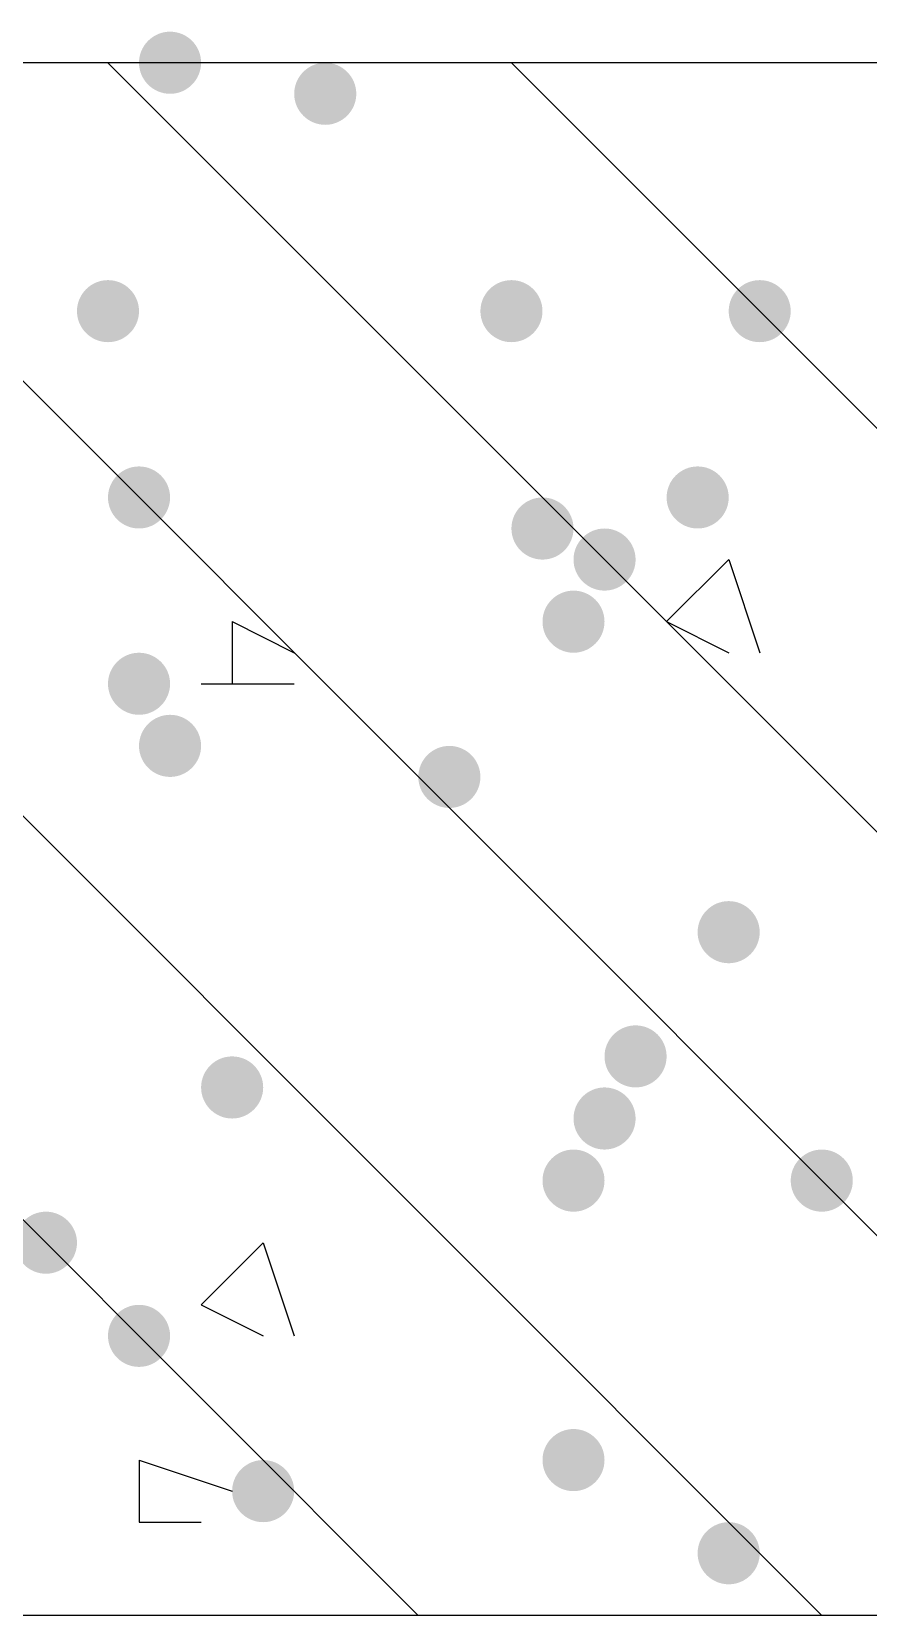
# Model space of a CAD drawing. Header units: inches. Extents: x 11 to 286, y 6 to 196.
# Drawn here: x 144.563 to 145.704, y 109.869 to 112.028 of the extents above; entities that cross this region are included whole.
import ezdxf

# ---------------------------------------------------------------- set-up
doc = ezdxf.new("R2010")
doc.units = ezdxf.units.IN
doc.header["$MEASUREMENT"] = 0
doc.layers.add('PDF_几何图形', color=7, linetype='Continuous')
doc.layers.add('PDF_实体填充', color=7, linetype='Continuous', true_color=0xffffff)

msp = doc.modelspace()

# ---------------------------------------------------------------- hatches: boundary and pattern name
at = {"layer": 'PDF_实体填充', "transparency": 33554559}
h = msp.add_hatch(color=7, dxfattribs=at)
edge = h.paths.add_edge_path(flags=0)
edge.add_spline(control_points=[(144.7941, 111.9858), (144.7941, 111.9625), (144.7751, 111.9434), (144.7518, 111.9434)], knot_values=[0, 0, 0, 0, 1, 1, 1, 1], degree=3, periodic=0)
edge.add_spline(control_points=[(144.7518, 111.9434), (144.7285, 111.9434), (144.7094, 111.9625), (144.7094, 111.9858)], knot_values=[0, 0, 0, 0, 1, 1, 1, 1], degree=3, periodic=0)
edge.add_line((144.7094, 111.9858), (144.7094, 111.9858))
edge.add_spline(control_points=[(144.7094, 111.9858), (144.7094, 112.0091), (144.7285, 112.0281), (144.7518, 112.0281)], knot_values=[0, 0, 0, 0, 1, 1, 1, 1], degree=3, periodic=0)
edge.add_spline(control_points=[(144.7518, 112.0281), (144.7751, 112.0281), (144.7941, 112.0091), (144.7941, 111.9858)], knot_values=[0, 0, 0, 0, 1, 1, 1, 1], degree=3, periodic=0)
edge.add_line((144.7941, 111.9858), (144.7941, 111.9858))
edge.add_line((144.7941, 111.9858), (144.7941, 111.9858))
h = msp.add_hatch(color=7, dxfattribs=at)
edge = h.paths.add_edge_path(flags=0)
edge.add_spline(control_points=[(145.0058, 111.9434), (145.0058, 111.9202), (144.9867, 111.9011), (144.9634, 111.9011)], knot_values=[0, 0, 0, 0, 1, 1, 1, 1], degree=3, periodic=0)
edge.add_spline(control_points=[(144.9634, 111.9011), (144.9402, 111.9011), (144.9211, 111.9202), (144.9211, 111.9434)], knot_values=[0, 0, 0, 0, 1, 1, 1, 1], degree=3, periodic=0)
edge.add_line((144.9211, 111.9434), (144.9211, 111.9434))
edge.add_spline(control_points=[(144.9211, 111.9434), (144.9211, 111.9667), (144.9402, 111.9858), (144.9634, 111.9858)], knot_values=[0, 0, 0, 0, 1, 1, 1, 1], degree=3, periodic=0)
edge.add_spline(control_points=[(144.9634, 111.9858), (144.9867, 111.9858), (145.0058, 111.9667), (145.0058, 111.9434)], knot_values=[0, 0, 0, 0, 1, 1, 1, 1], degree=3, periodic=0)
edge.add_line((145.0058, 111.9434), (145.0058, 111.9434))
edge.add_line((145.0058, 111.9434), (145.0058, 111.9434))
h = msp.add_hatch(color=7, dxfattribs=at)
edge = h.paths.add_edge_path(flags=0)
edge.add_spline(control_points=[(144.7094, 111.6471), (144.7094, 111.6238), (144.6904, 111.6048), (144.6671, 111.6048)], knot_values=[0, 0, 0, 0, 1, 1, 1, 1], degree=3, periodic=0)
edge.add_spline(control_points=[(144.6671, 111.6048), (144.6438, 111.6048), (144.6248, 111.6238), (144.6248, 111.6471)], knot_values=[0, 0, 0, 0, 1, 1, 1, 1], degree=3, periodic=0)
edge.add_line((144.6248, 111.6471), (144.6248, 111.6471))
edge.add_spline(control_points=[(144.6248, 111.6471), (144.6248, 111.6704), (144.6438, 111.6894), (144.6671, 111.6894)], knot_values=[0, 0, 0, 0, 1, 1, 1, 1], degree=3, periodic=0)
edge.add_spline(control_points=[(144.6671, 111.6894), (144.6904, 111.6894), (144.7094, 111.6704), (144.7094, 111.6471)], knot_values=[0, 0, 0, 0, 1, 1, 1, 1], degree=3, periodic=0)
edge.add_line((144.7094, 111.6471), (144.7094, 111.6471))
edge.add_line((144.7094, 111.6471), (144.7094, 111.6471))
h = msp.add_hatch(color=7, dxfattribs=at)
edge = h.paths.add_edge_path(flags=0)
edge.add_spline(control_points=[(145.2598, 111.6471), (145.2598, 111.6238), (145.2407, 111.6048), (145.2174, 111.6048)], knot_values=[0, 0, 0, 0, 1, 1, 1, 1], degree=3, periodic=0)
edge.add_spline(control_points=[(145.2174, 111.6048), (145.1942, 111.6048), (145.1751, 111.6238), (145.1751, 111.6471)], knot_values=[0, 0, 0, 0, 1, 1, 1, 1], degree=3, periodic=0)
edge.add_line((145.1751, 111.6471), (145.1751, 111.6471))
edge.add_spline(control_points=[(145.1751, 111.6471), (145.1751, 111.6704), (145.1942, 111.6894), (145.2174, 111.6894)], knot_values=[0, 0, 0, 0, 1, 1, 1, 1], degree=3, periodic=0)
edge.add_spline(control_points=[(145.2174, 111.6894), (145.2407, 111.6894), (145.2598, 111.6704), (145.2598, 111.6471)], knot_values=[0, 0, 0, 0, 1, 1, 1, 1], degree=3, periodic=0)
edge.add_line((145.2598, 111.6471), (145.2598, 111.6471))
edge.add_line((145.2598, 111.6471), (145.2598, 111.6471))
h = msp.add_hatch(color=7, dxfattribs=at)
edge = h.paths.add_edge_path(flags=0)
edge.add_spline(control_points=[(145.5984, 111.6471), (145.5984, 111.6238), (145.5794, 111.6048), (145.5561, 111.6048)], knot_values=[0, 0, 0, 0, 1, 1, 1, 1], degree=3, periodic=0)
edge.add_spline(control_points=[(145.5561, 111.6048), (145.5328, 111.6048), (145.5138, 111.6238), (145.5138, 111.6471)], knot_values=[0, 0, 0, 0, 1, 1, 1, 1], degree=3, periodic=0)
edge.add_line((145.5138, 111.6471), (145.5138, 111.6471))
edge.add_spline(control_points=[(145.5138, 111.6471), (145.5138, 111.6704), (145.5328, 111.6894), (145.5561, 111.6894)], knot_values=[0, 0, 0, 0, 1, 1, 1, 1], degree=3, periodic=0)
edge.add_spline(control_points=[(145.5561, 111.6894), (145.5794, 111.6894), (145.5984, 111.6704), (145.5984, 111.6471)], knot_values=[0, 0, 0, 0, 1, 1, 1, 1], degree=3, periodic=0)
edge.add_line((145.5984, 111.6471), (145.5984, 111.6471))
edge.add_line((145.5984, 111.6471), (145.5984, 111.6471))
h = msp.add_hatch(color=7, dxfattribs=at)
edge = h.paths.add_edge_path(flags=0)
edge.add_spline(control_points=[(144.7518, 111.3931), (144.7518, 111.3698), (144.7327, 111.3508), (144.7094, 111.3508)], knot_values=[0, 0, 0, 0, 1, 1, 1, 1], degree=3, periodic=0)
edge.add_spline(control_points=[(144.7094, 111.3508), (144.6862, 111.3508), (144.6671, 111.3698), (144.6671, 111.3931)], knot_values=[0, 0, 0, 0, 1, 1, 1, 1], degree=3, periodic=0)
edge.add_line((144.6671, 111.3931), (144.6671, 111.3931))
edge.add_spline(control_points=[(144.6671, 111.3931), (144.6671, 111.4164), (144.6862, 111.4354), (144.7094, 111.4354)], knot_values=[0, 0, 0, 0, 1, 1, 1, 1], degree=3, periodic=0)
edge.add_spline(control_points=[(144.7094, 111.4354), (144.7327, 111.4354), (144.7518, 111.4164), (144.7518, 111.3931)], knot_values=[0, 0, 0, 0, 1, 1, 1, 1], degree=3, periodic=0)
edge.add_line((144.7518, 111.3931), (144.7518, 111.3931))
edge.add_line((144.7518, 111.3931), (144.7518, 111.3931))
h = msp.add_hatch(color=7, dxfattribs=at)
edge = h.paths.add_edge_path(flags=0)
edge.add_spline(control_points=[(145.5138, 111.3931), (145.5138, 111.3698), (145.4947, 111.3508), (145.4714, 111.3508)], knot_values=[0, 0, 0, 0, 1, 1, 1, 1], degree=3, periodic=0)
edge.add_spline(control_points=[(145.4714, 111.3508), (145.4482, 111.3508), (145.4291, 111.3698), (145.4291, 111.3931)], knot_values=[0, 0, 0, 0, 1, 1, 1, 1], degree=3, periodic=0)
edge.add_line((145.4291, 111.3931), (145.4291, 111.3931))
edge.add_spline(control_points=[(145.4291, 111.3931), (145.4291, 111.4164), (145.4482, 111.4354), (145.4714, 111.4354)], knot_values=[0, 0, 0, 0, 1, 1, 1, 1], degree=3, periodic=0)
edge.add_spline(control_points=[(145.4714, 111.4354), (145.4947, 111.4354), (145.5138, 111.4164), (145.5138, 111.3931)], knot_values=[0, 0, 0, 0, 1, 1, 1, 1], degree=3, periodic=0)
edge.add_line((145.5138, 111.3931), (145.5138, 111.3931))
edge.add_line((145.5138, 111.3931), (145.5138, 111.3931))
h = msp.add_hatch(color=7, dxfattribs=at)
edge = h.paths.add_edge_path(flags=0)
edge.add_spline(control_points=[(145.3021, 111.3508), (145.3021, 111.3275), (145.2831, 111.3084), (145.2598, 111.3084)], knot_values=[0, 0, 0, 0, 1, 1, 1, 1], degree=3, periodic=0)
edge.add_spline(control_points=[(145.2598, 111.3084), (145.2365, 111.3084), (145.2174, 111.3275), (145.2174, 111.3508)], knot_values=[0, 0, 0, 0, 1, 1, 1, 1], degree=3, periodic=0)
edge.add_line((145.2174, 111.3508), (145.2174, 111.3508))
edge.add_spline(control_points=[(145.2174, 111.3508), (145.2174, 111.3741), (145.2365, 111.3931), (145.2598, 111.3931)], knot_values=[0, 0, 0, 0, 1, 1, 1, 1], degree=3, periodic=0)
edge.add_spline(control_points=[(145.2598, 111.3931), (145.2831, 111.3931), (145.3021, 111.3741), (145.3021, 111.3508)], knot_values=[0, 0, 0, 0, 1, 1, 1, 1], degree=3, periodic=0)
edge.add_line((145.3021, 111.3508), (145.3021, 111.3508))
edge.add_line((145.3021, 111.3508), (145.3021, 111.3508))
h = msp.add_hatch(color=7, dxfattribs=at)
edge = h.paths.add_edge_path(flags=0)
edge.add_spline(control_points=[(145.3868, 111.3084), (145.3868, 111.2852), (145.3677, 111.2661), (145.3444, 111.2661)], knot_values=[0, 0, 0, 0, 1, 1, 1, 1], degree=3, periodic=0)
edge.add_spline(control_points=[(145.3444, 111.2661), (145.3212, 111.2661), (145.3021, 111.2852), (145.3021, 111.3084)], knot_values=[0, 0, 0, 0, 1, 1, 1, 1], degree=3, periodic=0)
edge.add_line((145.3021, 111.3084), (145.3021, 111.3084))
edge.add_spline(control_points=[(145.3021, 111.3084), (145.3021, 111.3317), (145.3212, 111.3508), (145.3444, 111.3508)], knot_values=[0, 0, 0, 0, 1, 1, 1, 1], degree=3, periodic=0)
edge.add_spline(control_points=[(145.3444, 111.3508), (145.3677, 111.3508), (145.3868, 111.3317), (145.3868, 111.3084)], knot_values=[0, 0, 0, 0, 1, 1, 1, 1], degree=3, periodic=0)
edge.add_line((145.3868, 111.3084), (145.3868, 111.3084))
edge.add_line((145.3868, 111.3084), (145.3868, 111.3084))
h = msp.add_hatch(color=7, dxfattribs=at)
edge = h.paths.add_edge_path(flags=0)
edge.add_spline(control_points=[(145.3444, 111.2238), (145.3444, 111.2005), (145.3254, 111.1814), (145.3021, 111.1814)], knot_values=[0, 0, 0, 0, 1, 1, 1, 1], degree=3, periodic=0)
edge.add_spline(control_points=[(145.3021, 111.1814), (145.2788, 111.1814), (145.2598, 111.2005), (145.2598, 111.2238)], knot_values=[0, 0, 0, 0, 1, 1, 1, 1], degree=3, periodic=0)
edge.add_line((145.2598, 111.2238), (145.2598, 111.2238))
edge.add_spline(control_points=[(145.2598, 111.2238), (145.2598, 111.2471), (145.2788, 111.2661), (145.3021, 111.2661)], knot_values=[0, 0, 0, 0, 1, 1, 1, 1], degree=3, periodic=0)
edge.add_spline(control_points=[(145.3021, 111.2661), (145.3254, 111.2661), (145.3444, 111.2471), (145.3444, 111.2238)], knot_values=[0, 0, 0, 0, 1, 1, 1, 1], degree=3, periodic=0)
edge.add_line((145.3444, 111.2238), (145.3444, 111.2238))
edge.add_line((145.3444, 111.2238), (145.3444, 111.2238))
h = msp.add_hatch(color=7, dxfattribs=at)
edge = h.paths.add_edge_path(flags=0)
edge.add_spline(control_points=[(144.7518, 111.1391), (144.7518, 111.1158), (144.7327, 111.0968), (144.7094, 111.0968)], knot_values=[0, 0, 0, 0, 1, 1, 1, 1], degree=3, periodic=0)
edge.add_spline(control_points=[(144.7094, 111.0968), (144.6862, 111.0968), (144.6671, 111.1158), (144.6671, 111.1391)], knot_values=[0, 0, 0, 0, 1, 1, 1, 1], degree=3, periodic=0)
edge.add_line((144.6671, 111.1391), (144.6671, 111.1391))
edge.add_spline(control_points=[(144.6671, 111.1391), (144.6671, 111.1624), (144.6862, 111.1814), (144.7094, 111.1814)], knot_values=[0, 0, 0, 0, 1, 1, 1, 1], degree=3, periodic=0)
edge.add_spline(control_points=[(144.7094, 111.1814), (144.7327, 111.1814), (144.7518, 111.1624), (144.7518, 111.1391)], knot_values=[0, 0, 0, 0, 1, 1, 1, 1], degree=3, periodic=0)
edge.add_line((144.7518, 111.1391), (144.7518, 111.1391))
edge.add_line((144.7518, 111.1391), (144.7518, 111.1391))
h = msp.add_hatch(color=7, dxfattribs=at)
edge = h.paths.add_edge_path(flags=0)
edge.add_spline(control_points=[(144.7941, 111.0544), (144.7941, 111.0312), (144.7751, 111.0121), (144.7518, 111.0121)], knot_values=[0, 0, 0, 0, 1, 1, 1, 1], degree=3, periodic=0)
edge.add_spline(control_points=[(144.7518, 111.0121), (144.7285, 111.0121), (144.7094, 111.0312), (144.7094, 111.0544)], knot_values=[0, 0, 0, 0, 1, 1, 1, 1], degree=3, periodic=0)
edge.add_line((144.7094, 111.0544), (144.7094, 111.0544))
edge.add_spline(control_points=[(144.7094, 111.0544), (144.7094, 111.0777), (144.7285, 111.0968), (144.7518, 111.0968)], knot_values=[0, 0, 0, 0, 1, 1, 1, 1], degree=3, periodic=0)
edge.add_spline(control_points=[(144.7518, 111.0968), (144.7751, 111.0968), (144.7941, 111.0777), (144.7941, 111.0544)], knot_values=[0, 0, 0, 0, 1, 1, 1, 1], degree=3, periodic=0)
edge.add_line((144.7941, 111.0544), (144.7941, 111.0544))
edge.add_line((144.7941, 111.0544), (144.7941, 111.0544))
h = msp.add_hatch(color=7, dxfattribs=at)
edge = h.paths.add_edge_path(flags=0)
edge.add_spline(control_points=[(145.1751, 111.0121), (145.1751, 110.9888), (145.1561, 110.9698), (145.1328, 110.9698)], knot_values=[0, 0, 0, 0, 1, 1, 1, 1], degree=3, periodic=0)
edge.add_spline(control_points=[(145.1328, 110.9698), (145.1095, 110.9698), (145.0904, 110.9888), (145.0904, 111.0121)], knot_values=[0, 0, 0, 0, 1, 1, 1, 1], degree=3, periodic=0)
edge.add_line((145.0904, 111.0121), (145.0904, 111.0121))
edge.add_spline(control_points=[(145.0904, 111.0121), (145.0904, 111.0354), (145.1095, 111.0544), (145.1328, 111.0544)], knot_values=[0, 0, 0, 0, 1, 1, 1, 1], degree=3, periodic=0)
edge.add_spline(control_points=[(145.1328, 111.0544), (145.1561, 111.0544), (145.1751, 111.0354), (145.1751, 111.0121)], knot_values=[0, 0, 0, 0, 1, 1, 1, 1], degree=3, periodic=0)
edge.add_line((145.1751, 111.0121), (145.1751, 111.0121))
edge.add_line((145.1751, 111.0121), (145.1751, 111.0121))
h = msp.add_hatch(color=7, dxfattribs=at)
edge = h.paths.add_edge_path(flags=0)
edge.add_spline(control_points=[(145.5561, 110.8004), (145.5561, 110.7772), (145.5371, 110.7581), (145.5138, 110.7581)], knot_values=[0, 0, 0, 0, 1, 1, 1, 1], degree=3, periodic=0)
edge.add_spline(control_points=[(145.5138, 110.7581), (145.4905, 110.7581), (145.4714, 110.7772), (145.4714, 110.8004)], knot_values=[0, 0, 0, 0, 1, 1, 1, 1], degree=3, periodic=0)
edge.add_line((145.4714, 110.8004), (145.4714, 110.8004))
edge.add_spline(control_points=[(145.4714, 110.8004), (145.4714, 110.8237), (145.4905, 110.8428), (145.5138, 110.8428)], knot_values=[0, 0, 0, 0, 1, 1, 1, 1], degree=3, periodic=0)
edge.add_spline(control_points=[(145.5138, 110.8428), (145.5371, 110.8428), (145.5561, 110.8237), (145.5561, 110.8004)], knot_values=[0, 0, 0, 0, 1, 1, 1, 1], degree=3, periodic=0)
edge.add_line((145.5561, 110.8004), (145.5561, 110.8004))
edge.add_line((145.5561, 110.8004), (145.5561, 110.8004))
h = msp.add_hatch(color=7, dxfattribs=at)
edge = h.paths.add_edge_path(flags=0)
edge.add_spline(control_points=[(145.4291, 110.6311), (145.4291, 110.6078), (145.4101, 110.5888), (145.3868, 110.5888)], knot_values=[0, 0, 0, 0, 1, 1, 1, 1], degree=3, periodic=0)
edge.add_spline(control_points=[(145.3868, 110.5888), (145.3635, 110.5888), (145.3444, 110.6078), (145.3444, 110.6311)], knot_values=[0, 0, 0, 0, 1, 1, 1, 1], degree=3, periodic=0)
edge.add_line((145.3444, 110.6311), (145.3444, 110.6311))
edge.add_spline(control_points=[(145.3444, 110.6311), (145.3444, 110.6544), (145.3635, 110.6734), (145.3868, 110.6734)], knot_values=[0, 0, 0, 0, 1, 1, 1, 1], degree=3, periodic=0)
edge.add_spline(control_points=[(145.3868, 110.6734), (145.4101, 110.6734), (145.4291, 110.6544), (145.4291, 110.6311)], knot_values=[0, 0, 0, 0, 1, 1, 1, 1], degree=3, periodic=0)
edge.add_line((145.4291, 110.6311), (145.4291, 110.6311))
edge.add_line((145.4291, 110.6311), (145.4291, 110.6311))
h = msp.add_hatch(color=7, dxfattribs=at)
edge = h.paths.add_edge_path(flags=0)
edge.add_spline(control_points=[(144.8788, 110.5888), (144.8788, 110.5655), (144.8597, 110.5464), (144.8364, 110.5464)], knot_values=[0, 0, 0, 0, 1, 1, 1, 1], degree=3, periodic=0)
edge.add_spline(control_points=[(144.8364, 110.5464), (144.8132, 110.5464), (144.7941, 110.5655), (144.7941, 110.5888)], knot_values=[0, 0, 0, 0, 1, 1, 1, 1], degree=3, periodic=0)
edge.add_line((144.7941, 110.5888), (144.7941, 110.5888))
edge.add_spline(control_points=[(144.7941, 110.5888), (144.7941, 110.6121), (144.8132, 110.6311), (144.8364, 110.6311)], knot_values=[0, 0, 0, 0, 1, 1, 1, 1], degree=3, periodic=0)
edge.add_spline(control_points=[(144.8364, 110.6311), (144.8597, 110.6311), (144.8788, 110.6121), (144.8788, 110.5888)], knot_values=[0, 0, 0, 0, 1, 1, 1, 1], degree=3, periodic=0)
edge.add_line((144.8788, 110.5888), (144.8788, 110.5888))
edge.add_line((144.8788, 110.5888), (144.8788, 110.5888))
h = msp.add_hatch(color=7, dxfattribs=at)
edge = h.paths.add_edge_path(flags=0)
edge.add_spline(control_points=[(145.3868, 110.5464), (145.3868, 110.5232), (145.3677, 110.5041), (145.3444, 110.5041)], knot_values=[0, 0, 0, 0, 1, 1, 1, 1], degree=3, periodic=0)
edge.add_spline(control_points=[(145.3444, 110.5041), (145.3212, 110.5041), (145.3021, 110.5232), (145.3021, 110.5464)], knot_values=[0, 0, 0, 0, 1, 1, 1, 1], degree=3, periodic=0)
edge.add_line((145.3021, 110.5464), (145.3021, 110.5464))
edge.add_spline(control_points=[(145.3021, 110.5464), (145.3021, 110.5697), (145.3212, 110.5888), (145.3444, 110.5888)], knot_values=[0, 0, 0, 0, 1, 1, 1, 1], degree=3, periodic=0)
edge.add_spline(control_points=[(145.3444, 110.5888), (145.3677, 110.5888), (145.3868, 110.5697), (145.3868, 110.5464)], knot_values=[0, 0, 0, 0, 1, 1, 1, 1], degree=3, periodic=0)
edge.add_line((145.3868, 110.5464), (145.3868, 110.5464))
edge.add_line((145.3868, 110.5464), (145.3868, 110.5464))
h = msp.add_hatch(color=7, dxfattribs=at)
edge = h.paths.add_edge_path(flags=0)
edge.add_spline(control_points=[(145.3444, 110.4618), (145.3444, 110.4385), (145.3254, 110.4194), (145.3021, 110.4194)], knot_values=[0, 0, 0, 0, 1, 1, 1, 1], degree=3, periodic=0)
edge.add_spline(control_points=[(145.3021, 110.4194), (145.2788, 110.4194), (145.2598, 110.4385), (145.2598, 110.4618)], knot_values=[0, 0, 0, 0, 1, 1, 1, 1], degree=3, periodic=0)
edge.add_line((145.2598, 110.4618), (145.2598, 110.4618))
edge.add_spline(control_points=[(145.2598, 110.4618), (145.2598, 110.4851), (145.2788, 110.5041), (145.3021, 110.5041)], knot_values=[0, 0, 0, 0, 1, 1, 1, 1], degree=3, periodic=0)
edge.add_spline(control_points=[(145.3021, 110.5041), (145.3254, 110.5041), (145.3444, 110.4851), (145.3444, 110.4618)], knot_values=[0, 0, 0, 0, 1, 1, 1, 1], degree=3, periodic=0)
edge.add_line((145.3444, 110.4618), (145.3444, 110.4618))
edge.add_line((145.3444, 110.4618), (145.3444, 110.4618))
h = msp.add_hatch(color=7, dxfattribs=at)
edge = h.paths.add_edge_path(flags=0)
edge.add_spline(control_points=[(145.6831, 110.4618), (145.6831, 110.4385), (145.6641, 110.4194), (145.6408, 110.4194)], knot_values=[0, 0, 0, 0, 1, 1, 1, 1], degree=3, periodic=0)
edge.add_spline(control_points=[(145.6408, 110.4194), (145.6175, 110.4194), (145.5984, 110.4385), (145.5984, 110.4618)], knot_values=[0, 0, 0, 0, 1, 1, 1, 1], degree=3, periodic=0)
edge.add_line((145.5984, 110.4618), (145.5984, 110.4618))
edge.add_spline(control_points=[(145.5984, 110.4618), (145.5984, 110.4851), (145.6175, 110.5041), (145.6408, 110.5041)], knot_values=[0, 0, 0, 0, 1, 1, 1, 1], degree=3, periodic=0)
edge.add_spline(control_points=[(145.6408, 110.5041), (145.6641, 110.5041), (145.6831, 110.4851), (145.6831, 110.4618)], knot_values=[0, 0, 0, 0, 1, 1, 1, 1], degree=3, periodic=0)
edge.add_line((145.6831, 110.4618), (145.6831, 110.4618))
edge.add_line((145.6831, 110.4618), (145.6831, 110.4618))
h = msp.add_hatch(color=7, dxfattribs=at)
edge = h.paths.add_edge_path(flags=0)
edge.add_spline(control_points=[(144.6248, 110.3771), (144.6248, 110.3538), (144.6057, 110.3348), (144.5824, 110.3348)], knot_values=[0, 0, 0, 0, 1, 1, 1, 1], degree=3, periodic=0)
edge.add_spline(control_points=[(144.5824, 110.3348), (144.5592, 110.3348), (144.5401, 110.3538), (144.5401, 110.3771)], knot_values=[0, 0, 0, 0, 1, 1, 1, 1], degree=3, periodic=0)
edge.add_line((144.5401, 110.3771), (144.5401, 110.3771))
edge.add_spline(control_points=[(144.5401, 110.3771), (144.5401, 110.4004), (144.5592, 110.4194), (144.5824, 110.4194)], knot_values=[0, 0, 0, 0, 1, 1, 1, 1], degree=3, periodic=0)
edge.add_spline(control_points=[(144.5824, 110.4194), (144.6057, 110.4194), (144.6248, 110.4004), (144.6248, 110.3771)], knot_values=[0, 0, 0, 0, 1, 1, 1, 1], degree=3, periodic=0)
edge.add_line((144.6248, 110.3771), (144.6248, 110.3771))
edge.add_line((144.6248, 110.3771), (144.6248, 110.3771))
h = msp.add_hatch(color=7, dxfattribs=at)
edge = h.paths.add_edge_path(flags=0)
edge.add_spline(control_points=[(144.7518, 110.2501), (144.7518, 110.2268), (144.7327, 110.2078), (144.7094, 110.2078)], knot_values=[0, 0, 0, 0, 1, 1, 1, 1], degree=3, periodic=0)
edge.add_spline(control_points=[(144.7094, 110.2078), (144.6862, 110.2078), (144.6671, 110.2268), (144.6671, 110.2501)], knot_values=[0, 0, 0, 0, 1, 1, 1, 1], degree=3, periodic=0)
edge.add_line((144.6671, 110.2501), (144.6671, 110.2501))
edge.add_spline(control_points=[(144.6671, 110.2501), (144.6671, 110.2734), (144.6862, 110.2924), (144.7094, 110.2924)], knot_values=[0, 0, 0, 0, 1, 1, 1, 1], degree=3, periodic=0)
edge.add_spline(control_points=[(144.7094, 110.2924), (144.7327, 110.2924), (144.7518, 110.2734), (144.7518, 110.2501)], knot_values=[0, 0, 0, 0, 1, 1, 1, 1], degree=3, periodic=0)
edge.add_line((144.7518, 110.2501), (144.7518, 110.2501))
edge.add_line((144.7518, 110.2501), (144.7518, 110.2501))
h = msp.add_hatch(color=7, dxfattribs=at)
edge = h.paths.add_edge_path(flags=0)
edge.add_spline(control_points=[(145.3444, 110.0808), (145.3444, 110.0575), (145.3254, 110.0384), (145.3021, 110.0384)], knot_values=[0, 0, 0, 0, 1, 1, 1, 1], degree=3, periodic=0)
edge.add_spline(control_points=[(145.3021, 110.0384), (145.2788, 110.0384), (145.2598, 110.0575), (145.2598, 110.0808)], knot_values=[0, 0, 0, 0, 1, 1, 1, 1], degree=3, periodic=0)
edge.add_line((145.2598, 110.0808), (145.2598, 110.0808))
edge.add_spline(control_points=[(145.2598, 110.0808), (145.2598, 110.1041), (145.2788, 110.1231), (145.3021, 110.1231)], knot_values=[0, 0, 0, 0, 1, 1, 1, 1], degree=3, periodic=0)
edge.add_spline(control_points=[(145.3021, 110.1231), (145.3254, 110.1231), (145.3444, 110.1041), (145.3444, 110.0808)], knot_values=[0, 0, 0, 0, 1, 1, 1, 1], degree=3, periodic=0)
edge.add_line((145.3444, 110.0808), (145.3444, 110.0808))
edge.add_line((145.3444, 110.0808), (145.3444, 110.0808))
h = msp.add_hatch(color=7, dxfattribs=at)
edge = h.paths.add_edge_path(flags=0)
edge.add_spline(control_points=[(144.9211, 110.0384), (144.9211, 110.0152), (144.9021, 109.9961), (144.8788, 109.9961)], knot_values=[0, 0, 0, 0, 1, 1, 1, 1], degree=3, periodic=0)
edge.add_spline(control_points=[(144.8788, 109.9961), (144.8555, 109.9961), (144.8364, 110.0152), (144.8364, 110.0384)], knot_values=[0, 0, 0, 0, 1, 1, 1, 1], degree=3, periodic=0)
edge.add_line((144.8364, 110.0384), (144.8364, 110.0384))
edge.add_spline(control_points=[(144.8364, 110.0384), (144.8364, 110.0617), (144.8555, 110.0808), (144.8788, 110.0808)], knot_values=[0, 0, 0, 0, 1, 1, 1, 1], degree=3, periodic=0)
edge.add_spline(control_points=[(144.8788, 110.0808), (144.9021, 110.0808), (144.9211, 110.0617), (144.9211, 110.0384)], knot_values=[0, 0, 0, 0, 1, 1, 1, 1], degree=3, periodic=0)
edge.add_line((144.9211, 110.0384), (144.9211, 110.0384))
edge.add_line((144.9211, 110.0384), (144.9211, 110.0384))
h = msp.add_hatch(color=7, dxfattribs=at)
edge = h.paths.add_edge_path(flags=0)
edge.add_spline(control_points=[(145.5561, 109.9538), (145.5561, 109.9305), (145.5371, 109.9114), (145.5138, 109.9114)], knot_values=[0, 0, 0, 0, 1, 1, 1, 1], degree=3, periodic=0)
edge.add_spline(control_points=[(145.5138, 109.9114), (145.4905, 109.9114), (145.4714, 109.9305), (145.4714, 109.9538)], knot_values=[0, 0, 0, 0, 1, 1, 1, 1], degree=3, periodic=0)
edge.add_line((145.4714, 109.9538), (145.4714, 109.9538))
edge.add_spline(control_points=[(145.4714, 109.9538), (145.4714, 109.9771), (145.4905, 109.9961), (145.5138, 109.9961)], knot_values=[0, 0, 0, 0, 1, 1, 1, 1], degree=3, periodic=0)
edge.add_spline(control_points=[(145.5138, 109.9961), (145.5371, 109.9961), (145.5561, 109.9771), (145.5561, 109.9538)], knot_values=[0, 0, 0, 0, 1, 1, 1, 1], degree=3, periodic=0)
edge.add_line((145.5561, 109.9538), (145.5561, 109.9538))
edge.add_line((145.5561, 109.9538), (145.5561, 109.9538))

# ---------------------------------------------------------------- linework, layer by layer
at = {"layer": 'PDF_几何图形'}
for p, q in [((161.7698, 111.9858), (133.0678, 111.9858)), ((142.9738, 111.9858), (145.0904, 109.8691)), ((143.5241, 111.9858), (145.6408, 109.8691)), ((144.1168, 111.9858), (146.2334, 109.8691)), ((144.6671, 111.9858), (146.7838, 109.8691)), ((145.2174, 111.9858), (147.3341, 109.8691)), ((145.5138, 111.3084), (145.4291, 111.2238)), ((145.5138, 111.3084), (145.5561, 111.1814)), ((144.8364, 111.2238), (144.9211, 111.1814)), ((144.8364, 111.2238), (144.8364, 111.1391)), ((145.4291, 111.2238), (145.5138, 111.1814)), ((144.7941, 111.1391), (144.9211, 111.1391)), ((144.8788, 110.3771), (144.7941, 110.2924)), ((144.8788, 110.3771), (144.9211, 110.2501)), ((144.7941, 110.2924), (144.8788, 110.2501)), ((144.7094, 110.0808), (144.8364, 110.0384)), ((144.7094, 110.0808), (144.7094, 109.9961)), ((144.7094, 109.9961), (144.7941, 109.9961)), ((161.7698, 109.8691), (133.0678, 109.8691))]:
    msp.add_line(p, q, dxfattribs=at)

doc.saveas('drawing.dxf')
